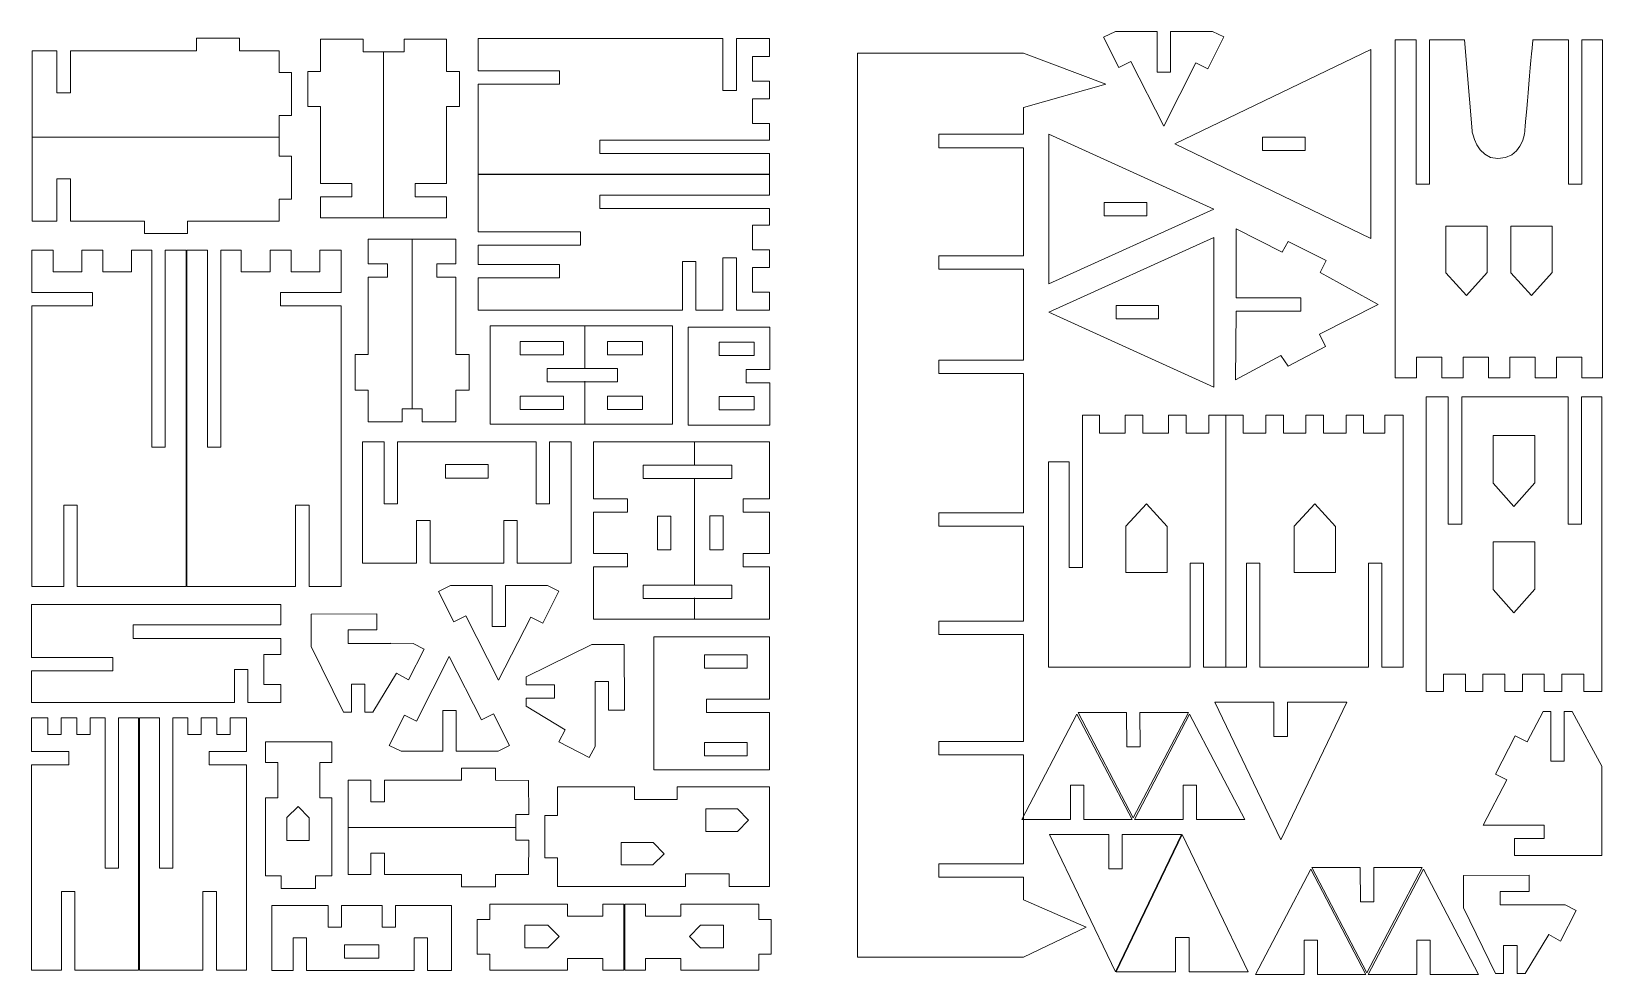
# Model space of a CAD drawing. Header units: inches. Extents: x 3 to 647, y 1 to 388.
import ezdxf

# ---------------------------------------------------------------- set-up
doc = ezdxf.new("R2010")
doc.units = ezdxf.units.IN
doc.header["$MEASUREMENT"] = 0
doc.layers.add('Page 1', color=7, linetype='Continuous')

# ---------------------------------------------------------------- blocks, each defined once
blk = doc.blocks.new('block 3')
at = {"layer": 'Page 1', "color": 22, "lineweight": 20, "true_color": 0xe42420}
for points in [[(219.36, 190.61), (210.08, 190.61), (210.09, 180.13), (214.72, 175.04), (219.36, 180.19), (219.36, 190.61), (219.36, 190.61)], [(233.95, 190.61), (224.67, 190.61), (224.68, 180.13), (229.3, 175.04), (233.95, 180.19), (233.95, 190.61), (233.95, 190.61)]]:
    blk.add_lwpolyline(points, dxfattribs=at)

msp = doc.modelspace()

# ---------------------------------------------------------------- linework, layer by layer
at = {"layer": 'Page 1', "color": 22, "lineweight": 20, "true_color": 0xe42420}
for points in [[(487.48, 387.86), (487.1, 387.88), (470.18, 387.88), (470.18, 371.13), (464.69, 371.13), (464.69, 387.88), (447.72, 387.88), (447.63, 387.88), (442.77, 385.5), (449.03, 373.08), (453.91, 375.54), (467.39, 349.03), (480.6, 374.96), (485.49, 372.5), (492.11, 385.61), (487.48, 387.86), (487.48, 387.86)], [(104.57, 371.01), (104.57, 379.97), (88.29, 379.97), (88.29, 385.07), (70.67, 385.07), (70.67, 379.97), (18.98, 379.97), (18.98, 362.64), (13.49, 362.64), (13.49, 379.97), (3.32, 379.97), (3.32, 344.46), (104.57, 344.46), (104.57, 353.39), (109.66, 353.39), (109.66, 371.01), (104.57, 371.01), (104.57, 371.01)], [(139.08, 379.54), (139.08, 384.64), (121.62, 384.64), (121.62, 379.15), (121.63, 379.15), (121.63, 371.47), (116.36, 371.47), (116.36, 357.13), (121.63, 357.13), (121.63, 325.54), (134.45, 325.54), (134.45, 320.05), (121.63, 320.05), (121.63, 311.43), (147.45, 311.43), (147.45, 379.54), (139.08, 379.54), (139.08, 379.54)], [(155.82, 379.54), (155.82, 384.64), (173.28, 384.64), (173.28, 379.15), (173.27, 379.15), (173.27, 371.47), (178.54, 371.47), (178.54, 357.13), (173.27, 357.13), (173.27, 325.54), (160.45, 325.54), (160.45, 320.05), (173.27, 320.05), (173.27, 311.43), (147.45, 311.43), (147.45, 379.54), (155.82, 379.54), (155.82, 379.54)], [(236.1, 337.83), (236.1, 343.32), (305.78, 343.32), (305.78, 350.14), (298.79, 350.14), (298.79, 360.28), (305.78, 360.28), (305.78, 367.46), (298.79, 367.46), (298.79, 377.6), (305.78, 377.6), (305.78, 384.92), (292.12, 384.92), (292.12, 363.59), (286.63, 363.59), (286.63, 384.92), (186.24, 384.92), (186.24, 371.72), (219.56, 371.72), (219.56, 366.23), (186.24, 366.23), (186.24, 329.29), (305.78, 329.29), (305.78, 337.83), (236.1, 337.83), (236.1, 337.83)], [(471.96, 341.74), (552.39, 302.98), (552.39, 380.51), (471.96, 341.74), (471.96, 341.74)], [(593.87, 347.1), (590.76, 384.38), (576.43, 384.38), (576.43, 325.24), (570.94, 325.24), (570.94, 384.38), (562.4, 384.38), (562.4, 245.79), (571.06, 245.79), (571.06, 254.35), (581.44, 254.35), (581.44, 245.79), (590.21, 245.79), (590.21, 254.35), (600.6, 254.35), (600.6, 245.79), (609.36, 245.79), (609.36, 254.35), (619.75, 254.35), (619.75, 245.79), (628.52, 245.79), (628.52, 254.35), (638.9, 254.35), (638.9, 245.79), (647.4, 245.79), (647.4, 384.38), (638.94, 384.38)], [(638.94, 384.38), (638.94, 325.24), (633.45, 325.24), (633.45, 384.38), (618.81, 384.38)], [(375.15, 41.06), (375.15, 46.55), (409.83, 46.55), (409.83, 91.26), (375.15, 91.26), (375.15, 96.75), (409.83, 96.75), (409.83, 140.51), (375.15, 140.51), (375.15, 146), (409.83, 146), (409.83, 185.03), (375.15, 185.03), (375.15, 190.52), (409.83, 190.52), (409.83, 247.62), (375.15, 247.62), (375.15, 253.11), (409.83, 253.11), (409.83, 290.42), (375.15, 290.42), (375.15, 295.91), (409.83, 295.91), (409.83, 340.21), (375.15, 340.21), (375.15, 345.7), (409.83, 345.7), (409.83, 356.73), (443.61, 366.3), (409.83, 379), (341.82, 379), (341.82, 8.27), (409.83, 8.27), (435.66, 20.55), (409.83, 31.78), (409.83, 41.06), (375.15, 41.06), (375.15, 41.06)], [(104.57, 319.08), (104.57, 310.12), (67.02, 310.12), (67.02, 305.03), (49.4, 305.03), (49.4, 310.12), (18.98, 310.12), (18.98, 327.45), (13.49, 327.45), (13.49, 310.12), (3.32, 310.12), (3.32, 344.49), (104.57, 344.49), (104.57, 336.7), (109.66, 336.7), (109.66, 319.08), (104.57, 319.08), (104.57, 319.08)], [(420.32, 345.7), (420.32, 284.31), (487.94, 315.01), (420.32, 345.7), (420.32, 345.7)], [(525.42, 339), (507.97, 339), (507.97, 344.49), (525.42, 344.49), (525.42, 339), (525.42, 339)], [(305.78, 320.72), (305.78, 329.26), (186.24, 329.26), (186.24, 305.66), (228.17, 305.66), (228.17, 300.17), (186.24, 300.17), (186.24, 292.32), (219.56, 292.32), (219.56, 286.83), (186.24, 286.83), (186.24, 273.63), (270.06, 273.63), (270.06, 293.57), (275.55, 293.57), (275.55, 273.63), (286.63, 273.63), (286.63, 294.97), (292.12, 294.97), (292.12, 273.63), (305.78, 273.63), (305.78, 280.95), (298.79, 280.95), (298.79, 291.09), (305.78, 291.09), (305.78, 298.27), (298.79, 298.27), (298.79, 308.41), (305.78, 308.41), (305.78, 315.23), (236.1, 315.23), (236.1, 320.72), (305.78, 320.72), (305.78, 320.72)], [(442.97, 312.26), (442.97, 317.75), (460.42, 317.75), (460.42, 312.26), (442.97, 312.26), (442.97, 312.26)], [(420.32, 272.72), (487.94, 242.03), (487.94, 303.41), (420.32, 272.72), (420.32, 272.72)], [(516, 297.33), (497.08, 306.91), (497.08, 278.66), (523.66, 278.66), (523.66, 273.17), (497.08, 273.17), (496.87, 245.04), (515.49, 254.94), (518.5, 250.63), (533.78, 258.7), (531.3, 263.76), (555.3, 275.87), (531.62, 289.06), (534.09, 293.94), (518.44, 301.78), (516, 297.33), (516, 297.33)], [(57.92, 217.41), (52.43, 217.41), (52.43, 298.19), (44.08, 298.19), (44.08, 289.32), (32.29, 289.32), (32.29, 298.19), (23.66, 298.19), (23.66, 289.32), (11.88, 289.32), (11.88, 298.19), (3.11, 298.19), (3.11, 280.85), (28.02, 280.85), (28.02, 275.36), (3.11, 275.36), (3.11, 160.29), (16.3, 160.29), (16.3, 193.61), (21.79, 193.61), (21.79, 160.29), (66.46, 160.29), (66.46, 298.19), (57.92, 298.19), (57.92, 217.41), (57.92, 217.41)], [(75.24, 217.41), (80.73, 217.41), (80.73, 298.19), (89.08, 298.19), (89.08, 289.32), (100.86, 289.32), (100.86, 298.19), (109.5, 298.19), (109.5, 289.32), (121.28, 289.32), (121.28, 298.19), (130.05, 298.19), (130.05, 280.85), (105.14, 280.85), (105.14, 275.36), (130.05, 275.36), (130.05, 160.29), (116.85, 160.29), (116.85, 193.61), (111.36, 193.61), (111.36, 160.29), (66.7, 160.29), (66.7, 298.19), (75.24, 298.19), (75.24, 217.41), (75.24, 217.41)], [(155.03, 227.82), (155.03, 233.1), (159.12, 233.1), (159.12, 302.71), (141.15, 302.71), (141.15, 292.53), (148.98, 292.53), (148.98, 287.04), (141.15, 287.04), (141.15, 255.37), (135.78, 255.37), (135.78, 240.82), (141.15, 240.82), (141.15, 227.82), (155.03, 227.82), (155.03, 227.82)], [(163.22, 227.82), (163.22, 233.1), (159.13, 233.1), (159.13, 302.71), (177.1, 302.71), (177.1, 292.53), (169.28, 292.53), (169.28, 287.04), (177.1, 287.04), (177.1, 255.37), (182.47, 255.37), (182.47, 240.82), (177.1, 240.82), (177.1, 227.82), (163.22, 227.82), (163.22, 227.82)], [(447.84, 269.97), (447.84, 275.46), (465.29, 275.46), (465.29, 269.97), (447.84, 269.97), (447.84, 269.97)], [(191.19, 267.1), (191.19, 226.86), (265.97, 226.86), (265.97, 267.1), (191.19, 267.1), (191.19, 267.1)], [(230.03, 267.1), (230.03, 249.45)], [(305.83, 249.29), (305.83, 266.61), (272.37, 266.61), (272.37, 226.48), (305.83, 226.48), (305.83, 243.8), (296.14, 243.8), (296.14, 249.29), (305.83, 249.29), (305.83, 249.29)], [(203.5, 260.79), (221.23, 260.79), (221.23, 255.3), (203.5, 255.3), (203.5, 260.79), (203.5, 260.79)], [(253.67, 255.3), (239.28, 255.3), (239.28, 260.79), (253.67, 260.79), (253.67, 255.3), (253.67, 255.3)], [(285.06, 254.94), (285.06, 260.43), (299.4, 260.43), (299.4, 254.94), (285.06, 254.94), (285.06, 254.94)], [(243.39, 249.72), (243.39, 244.23), (214.58, 244.23), (214.58, 249.72), (243.39, 249.72), (243.39, 249.72)], [(230.03, 244.41), (230.03, 226.77)], [(221.23, 232.87), (203.5, 232.87), (203.5, 238.36), (221.23, 238.36), (221.23, 232.87), (221.23, 232.87)], [(253.67, 232.87), (239.28, 232.87), (239.28, 238.36), (253.67, 238.36), (253.67, 232.87), (253.67, 232.87)], [(299.4, 238.16), (299.4, 232.67), (285.06, 232.67), (285.06, 238.16), (299.4, 238.16), (299.4, 238.16)], [(638.79, 237.99), (638.79, 185.86), (633.3, 185.86), (633.3, 237.99), (589.62, 237.99), (589.62, 185.86), (584.13, 185.86), (584.13, 237.99), (574.99, 237.99), (574.99, 117.27), (582.14, 117.27), (582.14, 124.37), (591.13, 124.37), (591.13, 117.27), (598.34, 117.27), (598.34, 124.37), (607.32, 124.37), (607.32, 117.27), (614.53, 117.27), (614.53, 124.37), (623.51, 124.37), (623.51, 117.27), (630.72, 117.27), (630.72, 124.37), (639.71, 124.37), (639.71, 117.27), (647.13, 117.27), (647.13, 237.99), (638.79, 237.99), (638.79, 237.99)], [(558.09, 230.51), (558.09, 223.14), (549.33, 223.14), (549.33, 230.51), (542.28, 230.51), (542.28, 223.14), (532.92, 223.14), (532.92, 230.51), (525.73, 230.51), (525.73, 223.14), (516.54, 223.14), (516.54, 230.51), (509.35, 230.51), (509.35, 223.14), (499.99, 223.14), (499.99, 230.51), (485.9, 230.51), (485.9, 223.14), (476.59, 223.14), (476.59, 230.51), (469.33, 230.51), (469.33, 223.14), (458.84, 223.14), (458.84, 230.51), (451.57, 230.51), (451.57, 223.14), (441.08, 223.14), (441.08, 230.51), (434.09, 230.51), (434.09, 168.11), (428.6, 168.11), (428.6, 211.36), (420.15, 211.36), (420.15, 127.22), (478.23, 127.22), (478.23, 169.88), (483.72, 169.88), (483.72, 127.22), (501.39, 127.22), (501.39, 169.88), (506.88, 169.88), (506.88, 127.22), (551.42, 127.22), (551.42, 169.88), (556.91, 169.88), (556.91, 127.22), (565.63, 127.22), (565.63, 230.51), (558.09, 230.51), (558.09, 230.51)], [(492.84, 230.57), (492.84, 127.11)], [(215.48, 219.59), (215.48, 194.21), (209.99, 194.21), (209.99, 219.59), (153.18, 219.59), (153.18, 194.21), (147.69, 194.21), (147.69, 219.59), (138.73, 219.59), (138.73, 169.8), (160.99, 169.8), (160.99, 187.29), (166.48, 187.29), (166.48, 169.8), (196.69, 169.8), (196.69, 187.29), (202.18, 187.29), (202.18, 169.8), (224.44, 169.8), (224.44, 219.59), (215.48, 219.59), (215.48, 219.59)], [(305.78, 196.25), (305.78, 219.54), (233.58, 219.54), (233.58, 196.25), (247.54, 196.25), (247.54, 190.76), (233.58, 190.76), (233.58, 173.76), (247.54, 173.76), (247.54, 168.27), (233.58, 168.27), (233.58, 146.8), (305.78, 146.8), (305.78, 168.27), (294.85, 168.27), (294.85, 173.76), (305.78, 173.76), (305.78, 190.76), (294.85, 190.76), (294.85, 196.25), (305.78, 196.25), (305.78, 196.25)], [(275.01, 219.59), (275.01, 209.86)], [(619.55, 222.22), (602.57, 222.22), (602.59, 202.6), (611.05, 193.07), (619.55, 202.71), (619.55, 222.22), (619.55, 222.22)], [(190.31, 204.74), (172.86, 204.74), (172.86, 210.23), (190.31, 210.23), (190.31, 204.74), (190.31, 204.74)], [(290.22, 204.52), (253.96, 204.52), (253.96, 210.01), (290.22, 210.01), (290.22, 204.52), (290.22, 204.52)], [(275.01, 204.45), (275.01, 160.86)], [(468.81, 166.06), (451.82, 166.06), (451.84, 184.97), (460.3, 194.15), (468.81, 184.86), (468.81, 166.06), (468.81, 166.06)], [(537.89, 166.06), (520.9, 166.06), (520.92, 184.97), (529.38, 194.15), (537.89, 184.86), (537.89, 166.06), (537.89, 166.06)], [(259.8, 175.25), (259.8, 189.16), (265.29, 189.16), (265.29, 175.25), (259.8, 175.25), (259.8, 175.25)], [(281.18, 175.3), (281.18, 189.21), (286.67, 189.21), (286.67, 175.3), (281.18, 175.3), (281.18, 175.3)], [(619.55, 178.64), (602.57, 178.64), (602.59, 159.02), (611.05, 149.49), (619.55, 159.13), (619.55, 178.64), (619.55, 178.64)], [(214.72, 160.62), (214.34, 160.63), (197.42, 160.63), (197.42, 143.89), (191.93, 143.89), (191.93, 160.63), (174.96, 160.63), (174.87, 160.63), (170.01, 158.26), (176.27, 145.83), (181.15, 148.3), (194.63, 121.79), (207.85, 147.71), (212.73, 145.25), (219.35, 158.36), (214.72, 160.62), (214.72, 160.62)], [(290.22, 155.34), (253.96, 155.34), (253.96, 160.83), (290.22, 160.83), (290.22, 155.34), (290.22, 155.34)], [(275.01, 155.59), (275.01, 146.68)], [(98.39, 120.01), (98.39, 132.31), (105.33, 132.31), (105.33, 138.99), (44.79, 138.99), (44.79, 144.48), (105.33, 144.48), (105.33, 152.94), (3.08, 152.94), (3.08, 131.19), (36.4, 131.19), (36.4, 125.7), (3.08, 125.7), (3.08, 112.75), (86.29, 112.75), (86.29, 126.25), (91.78, 126.25), (91.78, 112.75), (105.33, 112.75), (105.33, 120.01), (98.39, 120.01), (98.39, 120.01)], [(164.03, 134.54), (159.54, 136.93), (150.35, 136.96), (150.35, 136.94), (132.9, 136.94), (132.9, 142.43), (144.71, 142.43), (144.71, 149.06), (117.75, 148.9), (117.75, 135.67), (130.99, 108.71), (134.25, 108.71), (134.25, 120.24), (139.74, 120.24), (139.74, 108.71), (143.09, 108.71), (152.78, 124.69), (157.62, 122.03), (164.03, 134.54), (164.03, 134.54)], [(231.78, 90.2), (234.17, 94.69), (234.2, 103.87), (234.18, 103.87), (234.18, 121.33), (239.67, 121.33), (239.67, 109.52), (246.3, 109.52), (246.14, 136.47), (232.91, 136.47), (205.96, 123.24), (205.96, 119.97), (217.48, 119.97), (217.48, 114.48), (205.96, 114.48), (205.96, 111.14), (221.93, 101.45), (219.27, 96.61), (231.78, 90.2), (231.78, 90.2)], [(279.89, 108.55), (279.89, 114.04), (305.67, 114.04), (305.67, 139.59), (258.33, 139.59), (258.33, 85.15), (305.67, 85.15), (305.67, 108.55), (279.89, 108.55), (279.89, 108.55)], [(194.5, 92.75), (194.11, 92.73), (177.19, 92.73), (177.19, 109.48), (171.7, 109.48), (171.7, 92.73), (154.73, 92.73), (154.64, 92.73), (149.78, 95.11), (156.04, 107.53), (160.93, 105.07), (174.4, 131.58), (187.62, 105.65), (192.5, 108.11), (199.12, 95), (194.5, 92.75), (194.5, 92.75)], [(279.03, 132.23), (296.49, 132.23), (296.49, 126.74), (279.03, 126.74), (279.03, 132.23), (279.03, 132.23)], [(518.12, 112.82), (518.12, 98.71), (512.63, 98.71), (512.63, 112.82), (488.31, 112.82), (515.38, 56.42), (542.45, 112.82), (518.12, 112.82), (518.12, 112.82)], [(38.72, 106.45), (38.72, 44.82), (33.23, 44.82), (33.23, 106.45), (27.11, 106.45), (27.11, 99.56), (21.62, 99.56), (21.62, 106.45), (15.17, 106.45), (15.17, 99.56), (9.68, 99.56), (9.68, 106.45), (3, 106.45), (3, 92.63), (18.35, 92.63), (18.35, 87.14), (3, 87.14), (3, 3), (15.38, 3), (15.38, 35.13), (20.87, 35.13), (20.87, 3), (46.9, 3), (46.9, 106.45), (38.72, 106.45), (38.72, 106.45)], [(55.51, 106.45), (55.51, 44.82), (61, 44.82), (61, 106.45), (67.12, 106.45), (67.12, 99.56), (72.61, 99.56), (72.61, 106.45), (79.06, 106.45), (79.06, 99.56), (84.55, 99.56), (84.55, 106.45), (91.23, 106.45), (91.23, 92.63), (75.88, 92.63), (75.88, 87.14), (91.23, 87.14), (91.23, 3), (78.85, 3), (78.85, 35.13), (73.36, 35.13), (73.36, 3), (47.33, 3), (47.33, 106.45), (55.51, 106.45), (55.51, 106.45)], [(429.16, 78.83), (434.65, 78.81), (434.61, 64.74), (454.48, 64.75), (431.83, 107.92), (409.24, 64.72), (429.12, 64.73), (429.16, 78.83), (429.16, 78.83)], [(452.21, 94.49), (457.7, 94.5), (457.65, 108.58), (477.53, 108.57), (454.88, 65.4), (432.29, 108.6), (452.16, 108.58), (452.21, 94.49), (452.21, 94.49)], [(475.36, 78.83), (480.85, 78.81), (480.81, 64.74), (500.68, 64.75), (478.03, 107.92), (455.44, 64.72), (475.32, 64.73), (475.36, 78.83), (475.36, 78.83)], [(634.95, 109.04), (631.68, 109.04), (631.68, 88.66), (626.19, 88.66), (626.19, 109.04), (623, 109.04), (616.41, 96.53), (611.52, 99.04), (603.49, 83.34), (608.18, 80.94), (598.42, 62.42), (610.69, 62.39), (623.41, 62.39), (623.41, 56.9), (611.3, 56.9), (611.3, 49.89), (647.05, 49.89), (647.05, 86.6), (634.95, 109.04), (634.95, 109.04)], [(126.15, 88.04), (126.15, 96.61), (99.03, 96.61), (99.03, 88.04), (104.02, 88.04), (104.02, 73.57), (99.03, 73.57), (99.03, 41.65), (105.38, 41.65), (105.38, 36.49), (119.53, 36.49), (119.53, 41.65), (126.15, 41.65), (126.15, 73.57), (121.33, 73.57), (121.33, 88.04), (126.15, 88.04), (126.15, 88.04)], [(296.49, 90.8), (279.03, 90.8), (279.03, 96.29), (296.49, 96.29), (296.49, 90.8), (296.49, 90.8)], [(206.96, 66.7), (201.69, 66.7), (201.69, 61.48), (132.92, 61.48), (132.92, 80.78), (142.26, 80.78), (142.26, 71.98), (147.75, 71.98), (147.75, 80.78), (179.42, 80.78), (179.42, 85.76), (193.39, 85.76), (193.39, 80.78), (206.92, 80.77), (206.96, 66.7), (206.96, 66.7)], [(267.8, 78.16), (267.8, 72.88), (250.34, 72.88), (250.34, 78.16), (218.73, 78.16), (218.73, 66.39), (213.61, 66.39), (213.61, 48.93), (218.73, 48.93), (218.73, 37.27), (271.32, 37.27), (271.32, 42.44), (289.21, 42.44), (289.21, 37.27), (305.67, 37.27), (305.67, 78.16), (267.8, 78.16), (267.8, 78.16)], [(116.96, 56.09), (107.73, 56.09), (107.74, 65.51), (112.34, 70.09), (116.96, 65.46), (116.96, 56.09), (116.96, 56.09)], [(292.54, 59.84), (279.58, 59.84), (279.58, 69.08), (292.6, 69.06), (297.17, 64.46), (292.54, 59.84), (292.54, 59.84)], [(206.96, 56.22), (201.69, 56.22), (201.69, 61.44), (132.92, 61.44), (132.92, 42.14), (142.26, 42.14), (142.26, 50.93), (147.75, 50.93), (147.75, 42.14), (179.42, 42.14), (179.42, 37.16), (193.39, 37.16), (193.39, 42.14), (206.92, 42.15), (206.96, 56.22), (206.96, 56.22)], [(450.34, 58.6), (450.34, 44.48), (444.85, 44.48), (444.85, 58.6), (420.53, 58.6), (447.59, 2.19), (474.66, 58.6), (450.34, 58.6), (450.34, 58.6)], [(477.78, 2.19), (477.78, 16.31), (472.29, 16.31), (472.29, 2.19), (447.96, 2.19), (475.03, 58.6), (502.1, 2.19), (477.78, 2.19), (477.78, 2.19)], [(257.9, 46.07), (244.93, 46.07), (244.93, 55.3), (257.95, 55.29), (262.52, 50.69), (257.9, 46.07), (257.9, 46.07)], [(525.03, 15.24), (530.52, 15.22), (530.48, 1.15), (550.35, 1.16), (527.7, 44.33), (505.11, 1.13), (524.99, 1.14), (525.03, 15.24), (525.03, 15.24)], [(548.07, 30.9), (553.57, 30.91), (553.52, 44.99), (573.4, 44.98), (550.75, 1.81), (528.16, 45.01), (548.03, 44.99), (548.07, 30.9), (548.07, 30.9)], [(571.23, 15.24), (576.72, 15.22), (576.68, 1.15), (596.55, 1.16), (573.9, 44.33), (551.31, 1.13), (571.19, 1.14), (571.23, 15.24), (571.23, 15.24)], [(636.6, 27.37), (632.11, 29.76), (622.92, 29.79), (622.92, 29.77), (605.46, 29.77), (605.46, 35.26), (617.27, 35.26), (617.27, 41.9), (590.32, 41.74), (590.32, 28.5), (603.55, 1.55), (606.82, 1.55), (606.82, 13.07), (612.31, 13.07), (612.31, 1.55), (615.66, 1.55), (625.34, 17.53), (630.18, 14.86), (636.6, 27.37), (636.6, 27.37)], [(152.39, 29.41), (152.39, 20.58), (146.9, 20.58), (146.9, 29.41), (130.22, 29.41), (130.22, 20.58), (124.73, 20.58), (124.73, 29.41), (101.56, 29.41), (101.56, 2.73), (110.3, 2.73), (110.3, 16.25), (115.79, 16.25), (115.79, 2.73), (160.02, 2.73), (160.02, 16.25), (165.51, 16.25), (165.51, 2.73), (175.26, 2.73), (175.26, 29.41), (152.39, 29.41), (152.39, 29.41)], [(237.36, 2.95), (245.93, 2.95), (245.93, 30.06), (237.36, 30.06), (237.36, 25.07), (222.89, 25.07), (222.89, 30.06), (190.97, 30.06), (190.97, 23.71), (185.81, 23.71), (185.81, 9.56), (190.97, 9.56), (190.97, 2.95), (222.89, 2.95), (222.89, 7.76), (237.36, 7.76), (237.36, 2.95), (237.36, 2.95)], [(254.9, 7.76), (269.37, 7.76), (269.37, 2.95), (301.29, 2.95), (301.29, 9.56), (306.45, 9.56), (306.45, 23.71), (301.29, 23.71), (301.29, 30.06), (269.37, 30.06), (269.37, 25.07), (254.9, 25.07), (254.9, 30.06), (246.33, 30.06), (246.33, 2.95), (254.9, 2.95), (254.9, 7.76), (254.9, 7.76)], [(205.41, 12.13), (205.41, 21.36), (214.83, 21.35), (219.41, 16.75), (214.78, 12.13), (205.41, 12.13), (205.41, 12.13)], [(277.48, 12.13), (272.85, 16.75), (277.43, 21.35), (286.85, 21.36), (286.85, 12.13), (277.48, 12.13), (277.48, 12.13)], [(145.49, 7.9), (131.44, 7.9), (131.44, 13.39), (145.49, 13.39), (145.49, 7.9), (145.49, 7.9)]]:
    msp.add_lwpolyline(points, dxfattribs=at)
msp.add_open_spline([(618.81, 384.38), (618.81, 384.38), (615.5, 348.39), (615.5, 346.85), (615.5, 345.8), (613.88, 335.72), (604.44, 335.72), (595.65, 335.72), (593.87, 347.1), (593.87, 347.1)], degree=3, knots=[0, 0, 0, 0, 1, 1, 1, 2, 2, 2, 3, 3, 3, 3], dxfattribs=at)

# ---------------------------------------------------------------- block references
at = {"layer": 'Page 1', "xscale": 1.83, "yscale": 1.83, "zscale": 1.83}
msp.add_blockref('block 3', (198.61, -40.74), dxfattribs=at)

doc.saveas('drawing.dxf')
